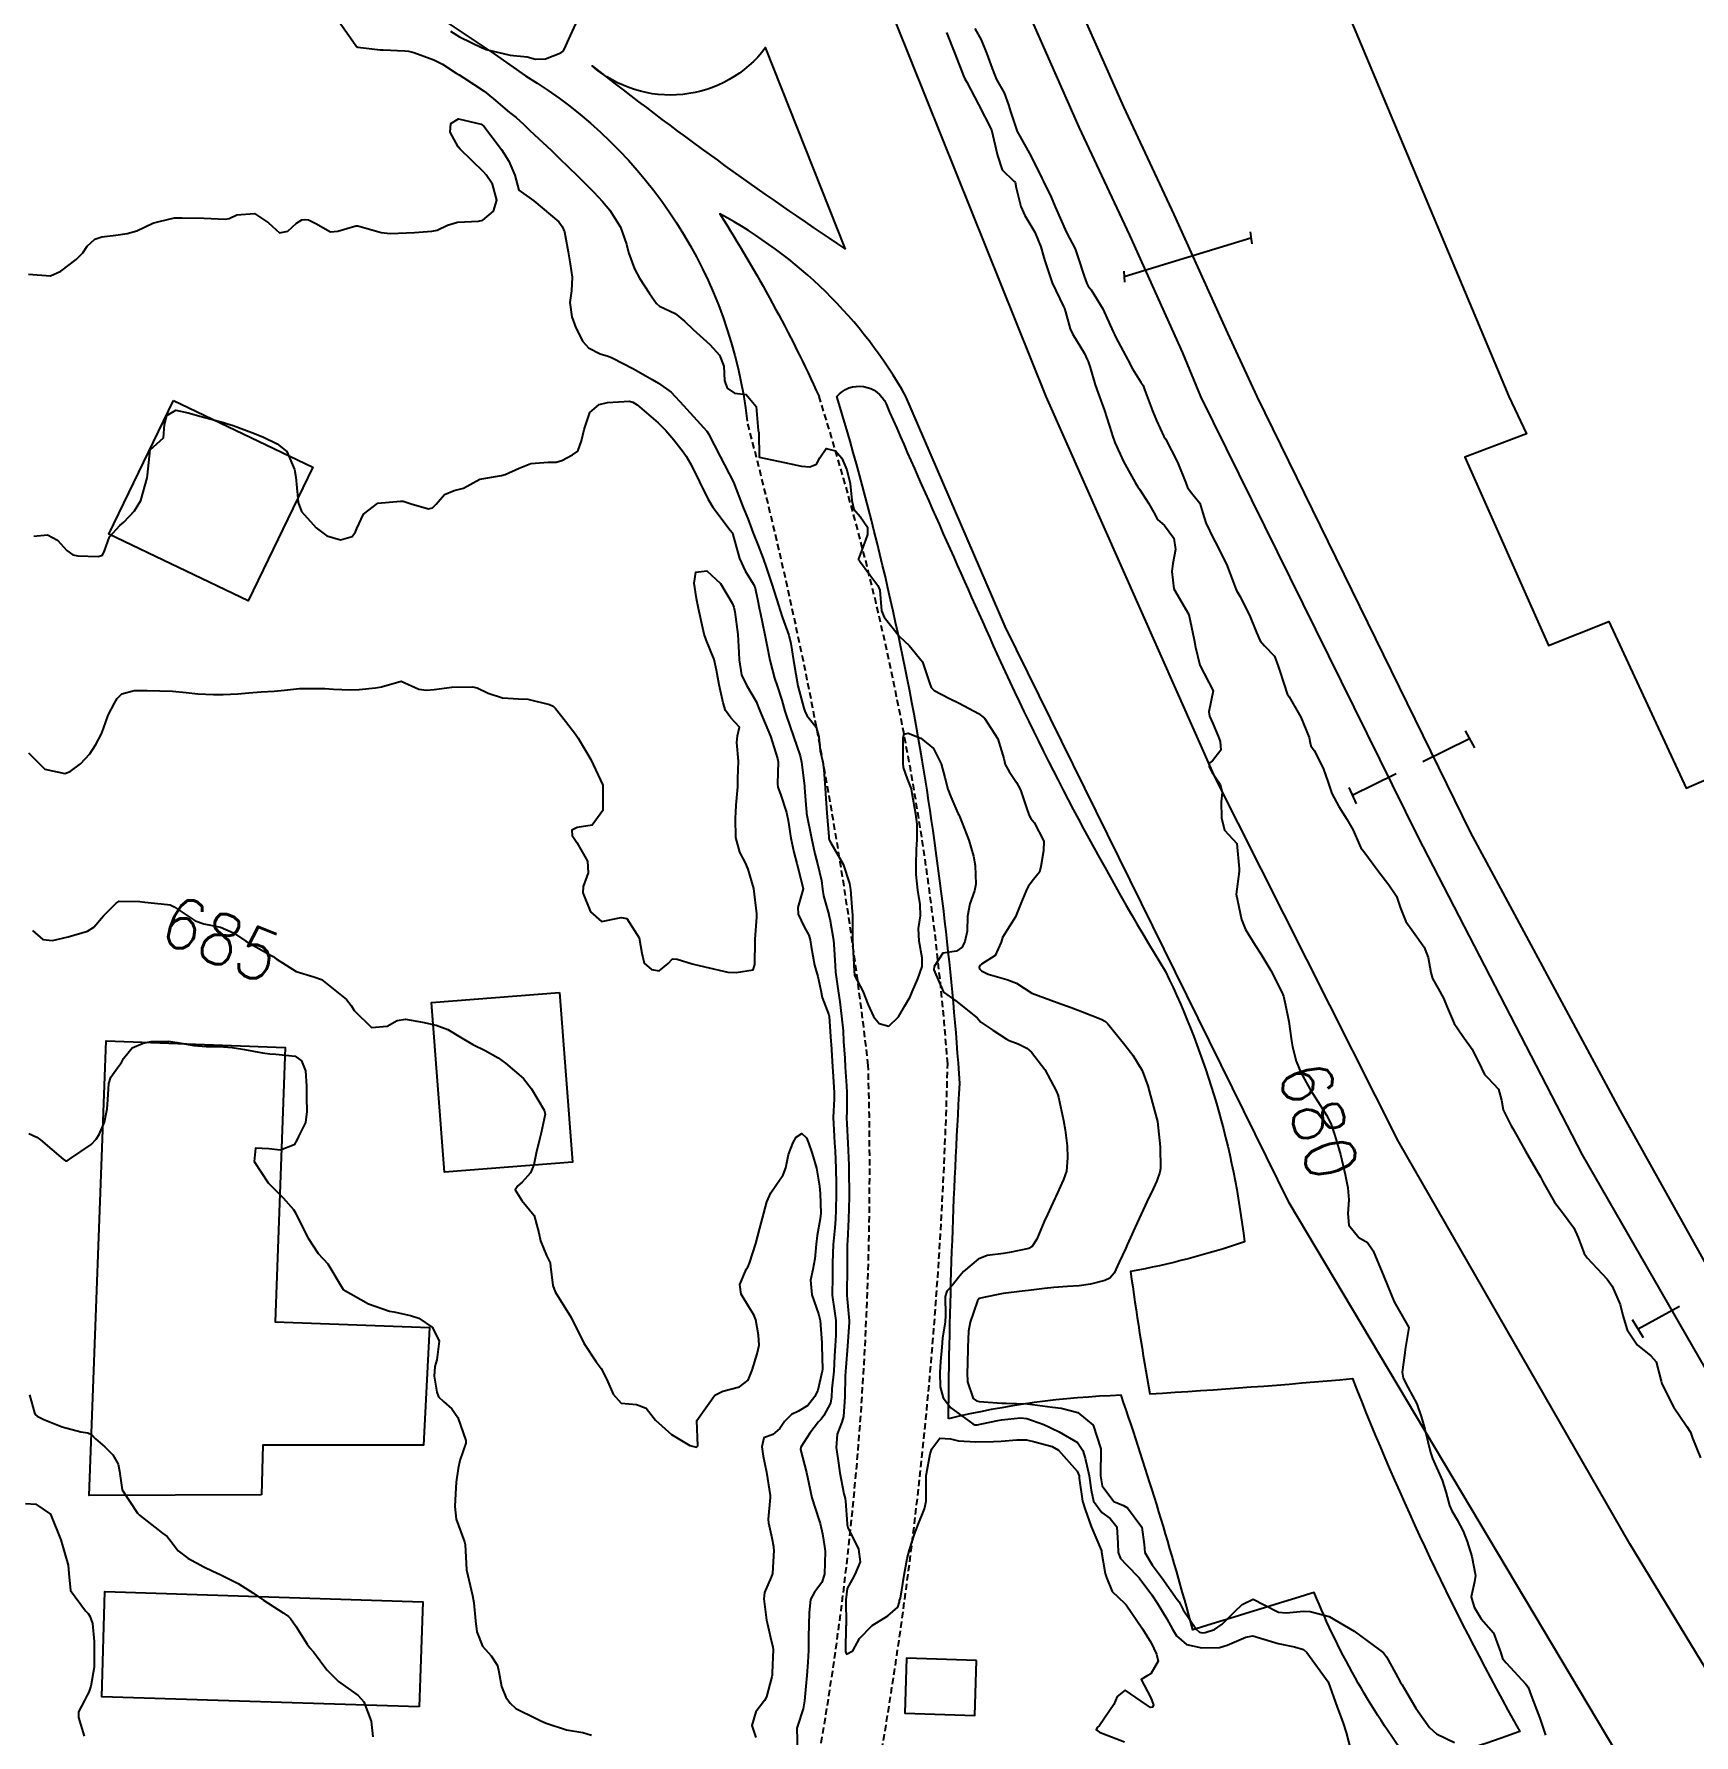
# Model space of a CAD drawing. Header units: metres. Extents: x 292545 to 299085, y 7450245 to 7463078.
# Drawn here: x 296312 to 296442.8, y 7454644.4 to 7454778.5 of the extents above; entities that cross this region are included whole.
import ezdxf
from ezdxf.enums import TextEntityAlignment as Align

# ---------------------------------------------------------------- set-up
doc = ezdxf.new("R2010")
doc.units = ezdxf.units.M
doc.linetypes.add('DASHED', pattern=[0.75, 0.5, -0.25])
for name, color, linetype in [('Cotas', 45, 'Continuous'), ('Curvas de Nivel 1m', 11, 'Continuous'), ('Curvas de Nivel 5m', 15, 'Continuous'), ('Edificações', 30, 'Continuous'), ('Linha Férrea', 20, 'Continuous'), ('Pórtico', 62, 'Continuous'), ('Vias Primárias', 230, 'Continuous'), ('Vias Secundárias', 230, 'DASHED')]:
    doc.layers.add(name, color=color, linetype=linetype)
doc.styles.add('Style-STANDARD', font='STANDARD.shx')

msp = doc.modelspace()

# ---------------------------------------------------------------- linework, layer by layer
at = {"layer": 'Curvas de Nivel 1m', "flags": 128}
for points, elevation in [([(296335.99, 7454779.56), (296337.14, 7454777.94), (296337.43, 7454777.54), (296337.53, 7454777.47), (296339.28, 7454777.26), (296339.53, 7454777.26), (296341.23, 7454777.2), (296341.53, 7454777.17), (296341.95, 7454777.07), (296343.52, 7454776.47), (296344.2, 7454776.14), (296345.28, 7454775.44), (296345.51, 7454775.29), (296345.89, 7454775.06), (296347.49, 7454774), (296348.23, 7454773.41), (296349.47, 7454772.34), (296350.01, 7454771.93), (296350.61, 7454771.38), (296351.03, 7454770.95), (296351.45, 7454770.57), (296352.75, 7454769.36), (296353.43, 7454768.69), (296354.83, 7454767.34), (296355.41, 7454766.76), (296356.12, 7454766.04), (296356.81, 7454765.31), (296357.38, 7454764.62), (296358.22, 7454763.29), (296358.69, 7454761.95), (296358.85, 7454761.28), (296359.33, 7454760), (296359.73, 7454759.28), (296360.52, 7454758.05), (296361.05, 7454757.26), (296361.29, 7454757.05), (296362.53, 7454756.48), (296363.28, 7454755.88), (296363.95, 7454755.22), (296365.26, 7454754.05), (296366.03, 7454753.2), (296366.36, 7454752.32), (296366.41, 7454751.19), (296366.62, 7454750.59), (296367.21, 7454750.21), (296368.13, 7454750.1), (296368.91, 7454749.16), (296369.07, 7454747.27), (296369.11, 7454747.16), (296369.12, 7454747.1), (296369.15, 7454745.16), (296371.15, 7454744.74), (296372.48, 7454744.45), (296373.15, 7454744.39), (296373.66, 7454744.6), (296373.93, 7454745.1), (296374.43, 7454745.83), (296375.16, 7454745.65), (296375.67, 7454745.08), (296376.07, 7454744.15), (296376.31, 7454743.08), (296376.45, 7454741.74), (296376.62, 7454741.07), (296377.1, 7454740.49), (296377.68, 7454739.65), (296377.68, 7454739.06), (296377.54, 7454738.6), (296377.06, 7454737.35), (296376.98, 7454737.15), (296376.99, 7454737.07), (296377.05, 7454736.98), (296377.87, 7454735.88), (296378.51, 7454735.05), (296378.65, 7454734.66), (296378.79, 7454733.04), (296379.01, 7454732.53), (296380.21, 7454731.03), (296380.98, 7454730.31), (296382.02, 7454729.01), (296382.58, 7454727.36), (296382.71, 7454727), (296382.93, 7454726.75), (296384.11, 7454726.17), (296384.92, 7454725.76), (296386.44, 7454724.95), (296386.91, 7454724.58), (296387.95, 7454722.94), (296388.42, 7454721.39), (296388.55, 7454720.93), (296388.86, 7454720.38), (296389.44, 7454719.51), (296389.75, 7454718.92), (296390.22, 7454717.51), (296390.42, 7454716.91), (296390.57, 7454716.66), (296390.81, 7454716.35), (296391.58, 7454714.89), (296391.56, 7454714.11), (296391.36, 7454712.89), (296391.24, 7454712.43), (296390.76, 7454711.85), (296390.35, 7454711.3), (296390.16, 7454710.91), (296389.78, 7454709.96), (296389.34, 7454708.92), (296388.71, 7454707.91), (296388.34, 7454707.3), (296388.22, 7454706.93), (296387.76, 7454705.87), (296386.68, 7454705.2), (296386.55, 7454705.07), (296386.5, 7454704.95), (296386.52, 7454704.81), (296386.67, 7454704.67), (296387.21, 7454704.41), (296388.66, 7454703.97), (296389.44, 7454703.7), (296390.65, 7454702.9), (296392.64, 7454702.17), (296393.74, 7454701.76), (296394.63, 7454701.43), (296396.11, 7454700.84), (296396.44, 7454700.66), (296396.62, 7454700.49), (296397.98, 7454698.82), (296398.59, 7454698.01), (296399.33, 7454696.8), (296399.77, 7454695.59), (296399.98, 7454694.8), (296400.53, 7454692.79), (296400.76, 7454690.79), (296400.79, 7454689.09), (296400.73, 7454688.79), (296400.48, 7454688.12), (296400.06, 7454687.2), (296399.87, 7454686.8), (296399.42, 7454685.83), (296398.95, 7454684.8), (296398.79, 7454684.45), (296398.42, 7454683.64), (296398.16, 7454683.07), (296398.04, 7454682.81), (296397.53, 7454681.69), (296397.13, 7454680.82), (296396.79, 7454680.43), (296396.38, 7454680.25), (296395.27, 7454679.96), (296394.38, 7454679.84), (296393.46, 7454679.78), (296392.38, 7454679.69), (296391.65, 7454679.62), (296390.37, 7454679.47), (296389.87, 7454679.41), (296388.37, 7454679.22), (296388.12, 7454679.18), (296386.97, 7454678.94), (296386.49, 7454678.82), (296386.36, 7454678.64), (296385.77, 7454676.96), (296385.64, 7454676.26), (296385.6, 7454674.96), (296385.58, 7454673.68), (296385.55, 7454672.96), (296385.58, 7454672.26), (296386.02, 7454670.95), (296386.27, 7454670.77), (296386.5, 7454670.72), (296388.27, 7454670.58), (296388.62, 7454670.57), (296390.27, 7454670.52), (296390.69, 7454670.48), (296392.26, 7454670.26), (296392.96, 7454670.18), (296394.26, 7454669.85), (296395.48, 7454668.85), (296396.07, 7454666.99), (296396.08, 7454666.84), (296396.05, 7454664.99), (296396.06, 7454664.84), (296396.19, 7454664.05), (296397.11, 7454662.83), (296397.87, 7454662.51), (296398.17, 7454662.33), (296399.31, 7454660.8), (296399.49, 7454659.44), (296399.54, 7454658.8), (296400.11, 7454657.84), (296400.91, 7454656.78), (296402.09, 7454655.1), (296402.24, 7454654.92), (296402.32, 7454654.77), (296402.56, 7454654.28), (296403.62, 7454652.75), (296403.84, 7454652.53), (296404.05, 7454652.48), (296404.29, 7454652.5), (296405.03, 7454652.73), (296405.63, 7454653.15), (296406.07, 7454653.57), (296406.63, 7454654.15), (296407.21, 7454654.7), (296408.09, 7454655.14), (296408.94, 7454654.68), (296410.07, 7454654.11), (296410.69, 7454654.05), (296412.08, 7454654.18), (296412.57, 7454654.15), (296414.07, 7454653.75), (296416.05, 7454652.6), (296418.04, 7454651.14), (296418.35, 7454650.89), (296418.59, 7454650.57), (296419.29, 7454649.29), (296419.7, 7454648.55), (296419.81, 7454648.37), (296420, 7454648.05), (296420.9, 7454646.54), (296421.97, 7454645.01), (296422.54, 7454644.52), (296423.95, 7454643.83)], 681), ([(296386.14, 7454778.96), (296386.64, 7454778.05), (296387.1, 7454776.95), (296387.52, 7454775.8), (296387.75, 7454775.18), (296387.86, 7454774.94), (296388.45, 7454773.89), (296388.81, 7454772.93), (296388.96, 7454772.41), (296389.45, 7454770.92), (296389.46, 7454770.89), (296390.56, 7454768.91), (296391.42, 7454767.15), (296391.5, 7454766.99), (296391.55, 7454766.9), (296392.16, 7454765.64), (296392.48, 7454764.88), (296393.36, 7454762.88), (296394.05, 7454761.57), (296394.3, 7454760.87), (296394.76, 7454759.42), (296394.96, 7454758.86), (296395.09, 7454758.63), (296395.31, 7454758.34), (296396.24, 7454756.84), (296397.06, 7454755.04), (296397.15, 7454754.83), (296397.27, 7454754.58), (296398.2, 7454752.82), (296398.56, 7454752.13), (296399.23, 7454751.08), (296399.4, 7454750.8), (296399.53, 7454750.48), (296400.15, 7454748.8), (296400.45, 7454748.05), (296401.05, 7454746.78), (296401.1, 7454746.7), (296401.17, 7454746.59), (296402.12, 7454744.77), (296402.77, 7454743.12), (296402.91, 7454742.76), (296403.12, 7454742.47), (296403.88, 7454741.52), (296404.12, 7454740.74), (296404.34, 7454739.99), (296404.95, 7454738.73), (296405.08, 7454738.49), (296405.99, 7454736.72), (296406.28, 7454735.95), (296406.75, 7454734.71), (296407.03, 7454734.19), (296407.8, 7454732.7), (296408.35, 7454731.33), (296408.63, 7454730.69), (296408.98, 7454730.28), (296409.75, 7454729.46), (296410.05, 7454728.67), (296410.6, 7454727), (296410.7, 7454726.66), (296410.77, 7454726.5), (296410.93, 7454726.27), (296411.83, 7454724.65), (296412.49, 7454723.05), (296412.57, 7454722.64), (296412.63, 7454722.4), (296412.88, 7454722.03), (296413.6, 7454720.63), (296413.98, 7454719.5), (296414.29, 7454718.63), (296414.83, 7454717.63), (296415.46, 7454716.61), (296415.95, 7454715.75), (296416.46, 7454714.59), (296416.57, 7454714.37), (296416.79, 7454714.08), (296417.91, 7454712.58), (296418.76, 7454711.45), (296419.37, 7454710.56), (296419.7, 7454709.59), (296420.12, 7454708.56), (296420.71, 7454707.72), (296421.55, 7454706.54), (296421.86, 7454705.71), (296422.08, 7454704.53), (296422.2, 7454704.06), (296422.66, 7454703.27), (296423.09, 7454702.52), (296423.36, 7454701.8), (296423.92, 7454700.51), (296424.61, 7454699.5), (296425.33, 7454698.49), (296426.08, 7454696.98), (296426.32, 7454696.48), (296426.57, 7454696.22), (296427.42, 7454695.33), (296427.64, 7454694.46), (296427.79, 7454693.7), (296428.4, 7454692.45), (296428.53, 7454692.23), (296429.55, 7454690.44), (296430.49, 7454688.82), (296430.71, 7454688.43), (296430.96, 7454687.95), (296431.83, 7454686.42), (296432.45, 7454685.61), (296433.35, 7454684.4), (296433.68, 7454683.65), (296434.16, 7454682.38), (296434.41, 7454682.03), (296435.98, 7454680.36), (296436.38, 7454679.8), (296436.99, 7454678.35), (296437.2, 7454677.5), (296437.56, 7454676.35), (296438.33, 7454675.19), (296439.43, 7454674.32), (296439.84, 7454673.85), (296440.23, 7454672.31), (296440.29, 7454672.1), (296441.2, 7454670.3), (296442.25, 7454668.75), (296442.55, 7454668.29), (296442.71, 7454667.81), (296443.33, 7454666.28)], 679), ([(296311.58, 7454759.59), (296313.32, 7454759.46), (296314.13, 7454759.82), (296315.33, 7454760.75), (296315.86, 7454761.27), (296316.2, 7454761.79), (296316.79, 7454762.35), (296317.35, 7454762.53), (296318.46, 7454762.66), (296319.36, 7454762.78), (296320.1, 7454763), (296321.37, 7454763.6), (296321.46, 7454763.64), (296321.86, 7454763.73), (296323.07, 7454764.02), (296323.38, 7454764.03), (296323.69, 7454764.02), (296325.38, 7454764), (296327.11, 7454763.93), (296327.38, 7454763.98), (296327.99, 7454764.26), (296329.38, 7454764.37), (296330.48, 7454763.62), (296331.36, 7454762.85), (296332, 7454762.97), (296332.68, 7454763.6), (296333.11, 7454763.86), (296333.38, 7454763.9), (296333.65, 7454763.86), (296334.21, 7454763.58), (296335.36, 7454762.93), (296335.95, 7454762.96), (296337.37, 7454763.39), (296337.53, 7454763.38), (296339.36, 7454762.88), (296340.07, 7454762.8), (296341.36, 7454762.83), (296341.98, 7454762.87), (296343.37, 7454762.96), (296343.79, 7454763.04), (296344.6, 7454763.45), (296345.38, 7454763.68), (296347.03, 7454763.77), (296347.37, 7454763.84), (296348.23, 7454764.56), (296348.49, 7454765.41), (296348.14, 7454766.68), (296347.64, 7454767.42), (296347.42, 7454767.64), (296345.6, 7454769.44), (296345.44, 7454769.62), (296344.79, 7454770.79), (296344.86, 7454771.45), (296345.47, 7454771.84), (296347.25, 7454771.42), (296347.46, 7454771.24), (296348.84, 7454769.41), (296349.43, 7454768.5), (296349.89, 7454767.39), (296350.21, 7454766.2), (296351.39, 7454765.37), (296353.37, 7454763.71), (296353.63, 7454763.35), (296353.8, 7454762.91), (296354.11, 7454761.34), (296354.26, 7454760.41), (296354.42, 7454759.34), (296354.37, 7454758.27), (296354.24, 7454757.34), (296354.39, 7454756.23), (296354.7, 7454755.34), (296355.26, 7454754.27), (296355.7, 7454753.77), (296356.63, 7454753.31), (296357.25, 7454753.11), (296357.56, 7454752.98), (296359.24, 7454752.11), (296360.71, 7454751.27), (296361.22, 7454750.98), (296362.23, 7454750.27), (296363.2, 7454749.23), (296365.02, 7454747.21), (296365.17, 7454746.99), (296366.09, 7454745.2), (296367.13, 7454743.19), (296367.9, 7454741.18), (296368.25, 7454740.33), (296368.68, 7454739.17), (296369.07, 7454738.18), (296369.48, 7454737.16), (296369.7, 7454736.49), (296370.15, 7454735.15), (296370.68, 7454733.48), (296370.78, 7454733.14), (296371, 7454732.49), (296371.48, 7454731.13), (296371.64, 7454730.47), (296371.87, 7454729.13), (296372.04, 7454728.04), (296372.21, 7454727.13), (296372.66, 7454725.38), (296372.74, 7454725.12), (296372.91, 7454724.79), (296373.65, 7454723.86), (296373.85, 7454723.11), (296373.97, 7454722.01), (296374.16, 7454721.1), (296374.26, 7454720.5), (296374.36, 7454719.1), (296374.39, 7454718.65), (296374.49, 7454717.1), (296374.63, 7454715.26), (296374.65, 7454715.09), (296374.68, 7454714.98), (296374.79, 7454714.74), (296375.78, 7454713.08), (296376.28, 7454711.54), (296376.35, 7454711.07), (296376.49, 7454709.31), (296376.5, 7454709.07), (296376.5, 7454707.27), (296376.51, 7454707.07), (296376.6, 7454705.15), (296376.6, 7454705.07), (296376.67, 7454704.29), (296377.32, 7454703.06), (296377.73, 7454701.97), (296378.17, 7454701.05), (296378.62, 7454700.52), (296379.37, 7454700.29), (296380.13, 7454701.03), (296380.64, 7454701.9), (296381.04, 7454702.62), (296381.21, 7454703.01), (296381.66, 7454704.02), (296382.01, 7454705.01), (296382, 7454705.69), (296381.76, 7454707.01), (296381.71, 7454708.01), (296381.86, 7454709.01), (296381.85, 7454709.89), (296381.66, 7454711.01), (296381.52, 7454712.25), (296381.52, 7454713.01), (296381.56, 7454714.23), (296381.61, 7454715.01), (296381.6, 7454716.22), (296381.5, 7454717.01), (296381.22, 7454718.64), (296381.15, 7454719.02), (296380.85, 7454719.8), (296380.52, 7454720.69), (296380.5, 7454721.03), (296380.51, 7454721.38), (296380.49, 7454723.02), (296380.59, 7454723.33), (296380.9, 7454723.39), (296381.9, 7454723.01), (296382.88, 7454722.18), (296383.5, 7454720.99), (296383.78, 7454719.91), (296384.01, 7454718.98), (296384.25, 7454718.39), (296384.82, 7454717.09), (296384.88, 7454716.97), (296384.93, 7454716.86), (296385.68, 7454714.96), (296386.05, 7454713.69), (296386.17, 7454712.96), (296386.22, 7454711.49), (296386.12, 7454710.96), (296385.76, 7454709.94), (296385.58, 7454708.96), (296385.54, 7454707.8), (296385.37, 7454706.97), (296385.14, 7454706.53), (296384.69, 7454706.22), (296383.63, 7454706.05), (296382.93, 7454705), (296382.92, 7454704.74), (296383.68, 7454702.99), (296384.64, 7454702.29), (296386.34, 7454700.95), (296386.47, 7454700.8), (296386.62, 7454700.61), (296387.57, 7454699.98), (296388.61, 7454699.31), (296388.86, 7454699.18), (296389.56, 7454698.92), (296390.25, 7454698.56), (296390.6, 7454698.26), (296391.66, 7454696.89), (296392.56, 7454695.21), (296392.69, 7454694.88), (296392.74, 7454694.69), (296393.13, 7454692.87), (296393.26, 7454692.14), (296393.42, 7454690.87), (296393.46, 7454689.91), (296393.36, 7454688.87), (296393.14, 7454688.21), (296392.54, 7454686.88), (296392.51, 7454686.83), (296392.46, 7454686.72), (296391.88, 7454685.45), (296391.62, 7454684.89), (296391.03, 7454683.51), (296390.65, 7454682.91), (296390.41, 7454682.78), (296388.88, 7454682.46), (296388.41, 7454682.39), (296387.13, 7454682.22), (296386.4, 7454681.93), (296385.26, 7454680.97), (296384.87, 7454680.49), (296384.38, 7454679.89), (296383.93, 7454679.42), (296383.82, 7454678.99), (296383.84, 7454677.49), (296383.81, 7454676.99), (296383.61, 7454675.71), (296383.54, 7454674.99), (296383.44, 7454673.86), (296383.39, 7454672.99), (296383.41, 7454671.86), (296383.64, 7454670.99), (296384.26, 7454670.21), (296385.99, 7454668.95), (296386.16, 7454668.87), (296386.24, 7454668.86), (296386.33, 7454668.86), (296386.7, 7454668.95), (296387.96, 7454669.22), (296388.25, 7454669.26), (296389.74, 7454669.43), (296390.25, 7454669.38), (296391.58, 7454668.89), (296392.04, 7454668.68), (296392.24, 7454668.58), (296392.79, 7454668.32), (296394.23, 7454667.49), (296394.65, 7454666.86), (296394.83, 7454666.24), (296395.15, 7454664.85), (296395.31, 7454663.73), (296395.51, 7454662.85), (296396.16, 7454661.95), (296396.81, 7454661.48), (296397.35, 7454660.82), (296397.42, 7454659.54), (296397.45, 7454658.82), (296397.63, 7454658.33), (296398.11, 7454657.84), (296399.11, 7454656.8), (296400.09, 7454655.48), (296400.55, 7454654.79), (296401.27, 7454653.57), (296401.72, 7454652.77), (296402.05, 7454652.23), (296402.83, 7454651.55), (296404.04, 7454651.29), (296405.43, 7454651.33), (296406.04, 7454651.49), (296407.49, 7454652.14), (296408.05, 7454652.25), (296408.67, 7454652.06), (296410.04, 7454651.64), (296411.33, 7454651.37), (296412.04, 7454651.17), (296412.32, 7454650.93), (296412.53, 7454650.64), (296414, 7454648.62), (296414.71, 7454646.61), (296415.15, 7454645.43), (296415.4, 7454644.61), (296415.93, 7454642.6)], 682), ([(296312, 7454738.92), (296313.07, 7454739.03), (296313.85, 7454738.6), (296314.6, 7454737.81), (296315.06, 7454737.46), (296315.47, 7454737.38), (296317.06, 7454737.33), (296317.4, 7454737.43), (296317.56, 7454737.78), (296317.97, 7454738.87), (296318.76, 7454739.76), (296318.94, 7454739.9), (296319.09, 7454740.03), (296319.92, 7454740.93), (296320.43, 7454741.74), (296320.92, 7454743.53), (296320.95, 7454743.73), (296321.15, 7454745.73), (296322.21, 7454746.68), (296322.3, 7454747.72), (296322.47, 7454748.44), (296323.19, 7454748.86), (296324.16, 7454748.66), (296325.19, 7454748.36), (296326.95, 7454747.89), (296327.18, 7454747.82), (296327.7, 7454747.65), (296329.17, 7454747.11), (296330.05, 7454746.75), (296331.16, 7454746.2), (296331.92, 7454745.6), (296332.54, 7454744.19), (296332.65, 7454743.59), (296332.8, 7454741.9), (296332.82, 7454741.59), (296333.1, 7454740.86), (296334.24, 7454739.58), (296335.08, 7454738.95), (296336.16, 7454738.64), (296337.08, 7454738.89), (296337.35, 7454739.26), (296337.44, 7454739.54), (296337.96, 7454740.66), (296339.1, 7454741.52), (296340.9, 7454741.7), (296341.11, 7454741.69), (296341.74, 7454741.48), (296343.1, 7454741.09), (296343.4, 7454741.17), (296343.69, 7454741.46), (296344.36, 7454742.21), (296345.12, 7454742.53), (296345.85, 7454742.71), (296347.13, 7454743.42), (296348.84, 7454743.7), (296349.14, 7454743.78), (296350.23, 7454744.3), (296351.15, 7454744.66), (296352.53, 7454744.75), (296353.15, 7454744.75), (296353.6, 7454744.9), (296354.45, 7454745.34), (296354.85, 7454745.64), (296355.16, 7454746.44), (296355.35, 7454747.33), (296355.82, 7454748.69), (296356.54, 7454749.31), (296357.2, 7454749.47), (296358.93, 7454749.56), (296359.2, 7454749.48), (296359.53, 7454749.28), (296361.18, 7454747.85), (296361.79, 7454747.25), (296362.43, 7454746.51), (296363.16, 7454745.57), (296363.39, 7454745.23), (296363.76, 7454744.61), (296364.45, 7454743.22), (296365.11, 7454741.87), (296365.51, 7454741.21), (296366.87, 7454739.41), (296367.04, 7454739.19), (296367.08, 7454739.07), (296367.61, 7454737.18), (296368.05, 7454736.19), (296368.69, 7454735.17), (296368.8, 7454734.93), (296369.02, 7454733.97), (296369.19, 7454733.16), (296369.24, 7454732.93), (296369.6, 7454731.15), (296369.76, 7454730.36), (296370, 7454729.15), (296370.37, 7454727.73), (296370.56, 7454727.14), (296370.93, 7454725.99), (296371.17, 7454725.14), (296371.3, 7454724.75), (296371.86, 7454723.13), (296372.38, 7454721.62), (296372.5, 7454721.12), (296372.72, 7454719.25), (296372.73, 7454719.12), (296372.83, 7454717.76), (296372.87, 7454717.17), (296372.87, 7454717.12), (296372.88, 7454717.06), (296373.27, 7454715.11), (296373.55, 7454713.88), (296373.75, 7454713.11), (296374.06, 7454711.79), (296374.15, 7454711.1), (296374.21, 7454710.57), (296374.63, 7454709.09), (296374.65, 7454709.02), (296374.72, 7454708.75), (296375, 7454707.09), (296375.04, 7454706.75), (296375.13, 7454705.09), (296375.18, 7454704.57), (296375.39, 7454703.08), (296375.51, 7454702.22), (296375.65, 7454701.08), (296375.76, 7454699.94), (296375.81, 7454699.08), (296375.9, 7454697.77), (296375.94, 7454697.08), (296376.03, 7454695.6), (296376.06, 7454695.07), (296376.05, 7454693.56), (296376.04, 7454693.07), (296376.06, 7454692.61), (296376.13, 7454691.08), (296376.21, 7454689.35), (296376.23, 7454689.07), (296376.23, 7454688.83), (296376.24, 7454687.07), (296376.24, 7454686.85), (296376.18, 7454685.07), (296376.11, 7454683.39), (296376.09, 7454683.07), (296376.08, 7454682.74), (296376.09, 7454681.07), (296376.05, 7454679.39), (296376.06, 7454679.07), (296376.08, 7454678.8), (296376.24, 7454677.07), (296376.24, 7454676.97), (296376.11, 7454675.07), (296375.98, 7454673.39), (296375.96, 7454673.08), (296375.94, 7454672.72), (296375.9, 7454671.08), (296375.79, 7454669.54), (296375.66, 7454669.08), (296375.29, 7454668.14), (296375.23, 7454667.08), (296375.35, 7454666.21), (296375.5, 7454665.08), (296375.83, 7454663.42), (296375.92, 7454663.07), (296375.96, 7454662.86), (296376.08, 7454661.07), (296376.08, 7454661), (296376.15, 7454660.77), (296376.97, 7454659.06), (296377.1, 7454658.08), (296376.7, 7454657.06), (296376.47, 7454656.69), (296376.09, 7454655.97), (296375.98, 7454655.07), (296376, 7454653.12), (296376, 7454653.07), (296375.99, 7454653.01), (296375.95, 7454651.07), (296375.95, 7454650.99), (296376.03, 7454650.8), (296376.54, 7454651.06), (296377.07, 7454652.03), (296378.05, 7454653.05), (296379.29, 7454653.81), (296380.07, 7454654.49), (296380.2, 7454654.91), (296380.22, 7454655.03), (296380.28, 7454655.22), (296380.58, 7454657.02), (296380.81, 7454658.33), (296380.99, 7454659.02), (296381.4, 7454660.26), (296381.67, 7454661.01), (296382.17, 7454662.24), (296382.31, 7454662.86), (296382.32, 7454663), (296382.32, 7454664.88), (296382.33, 7454665), (296382.63, 7454666.58), (296382.75, 7454666.99), (296383.39, 7454667.83), (296384.23, 7454667.77), (296384.87, 7454667.62), (296386.23, 7454667.54), (296387.61, 7454667.56), (296388.23, 7454667.59), (296389.45, 7454667.7), (296390.23, 7454667.69), (296390.87, 7454667.54), (296392.23, 7454667.16), (296392.75, 7454666.87), (296394.21, 7454665.22), (296394.36, 7454664.86), (296394.38, 7454664.68), (296394.64, 7454662.86), (296394.83, 7454662.19), (296395.31, 7454660.85), (296396.12, 7454658.94), (296396.14, 7454658.84), (296396.43, 7454657.16), (296396.52, 7454656.83), (296396.98, 7454655.72), (296397.93, 7454654.81), (296398.08, 7454654.67), (296399.37, 7454652.8), (296400.04, 7454651.68), (296400.47, 7454650.79), (296400.59, 7454650.23), (296400.02, 7454649.25), (296399.72, 7454649.08), (296399.25, 7454648.8), (296399.99, 7454647.41), (296400.22, 7454646.79), (296400.15, 7454646.62), (296399.98, 7454646.6), (296399.68, 7454646.79), (296398, 7454647.95), (296397.36, 7454647.45), (296397.09, 7454646.82), (296395.97, 7454645.16), (296395.8, 7454645.01), (296395.72, 7454644.84), (296395.96, 7454644.64), (296396.24, 7454644.55), (296397.95, 7454643.88)], 683), ([(296311.57, 7454721.84), (296312.85, 7454720.55), (296314.43, 7454720.23), (296314.85, 7454720.37), (296315.67, 7454720.98), (296316.41, 7454721.78), (296316.6, 7454722.05), (296316.88, 7454722.51), (296317.32, 7454723.34), (296317.48, 7454723.77), (296317.85, 7454724.82), (296318.34, 7454725.77), (296318.56, 7454726.13), (296318.92, 7454726.49), (296319.91, 7454726.77), (296320.93, 7454726.76), (296321.92, 7454726.73), (296322.93, 7454726.72), (296324.01, 7454726.61), (296324.93, 7454726.51), (296326.15, 7454726.45), (296326.92, 7454726.44), (296328.07, 7454726.51), (296328.93, 7454726.58), (296329.91, 7454726.65), (296330.93, 7454726.71), (296331.74, 7454726.79), (296332.93, 7454726.91), (296333.6, 7454726.92), (296334.93, 7454726.92), (296335.61, 7454726.88), (296336.93, 7454726.82), (296337.63, 7454726.84), (296338.93, 7454726.96), (296339.39, 7454727.06), (296340.94, 7454727.5), (296342.34, 7454726.88), (296342.93, 7454726.79), (296343.55, 7454726.84), (296344.94, 7454727.03), (296346.57, 7454727.06), (296346.94, 7454726.97), (296347.79, 7454726.56), (296348.92, 7454726.18), (296350.2, 7454726.11), (296350.92, 7454726.07), (296352.62, 7454725.65), (296352.92, 7454725.52), (296353.1, 7454725.35), (296353.9, 7454724.34), (296354.67, 7454723.33), (296354.89, 7454723.01), (296355.88, 7454721.32), (296356.84, 7454719.31), (296356.82, 7454717.31), (296355.99, 7454716.14), (296354.8, 7454715.96), (296354.38, 7454715.75), (296354.42, 7454715.33), (296354.79, 7454714.77), (296355.63, 7454713.32), (296355.68, 7454712.4), (296355.29, 7454711.32), (296355.26, 7454710.81), (296355.85, 7454709.32), (296356.72, 7454708.56), (296358.29, 7454708.86), (296358.72, 7454708.79), (296359.7, 7454707.27), (296359.9, 7454706.05), (296360.1, 7454705.27), (296360.67, 7454704.77), (296361.26, 7454704.67), (296361.99, 7454705.25), (296362.31, 7454705.61), (296362.68, 7454705.57), (296363.87, 7454705.22), (296364.52, 7454705.06), (296364.67, 7454705.04), (296364.88, 7454704.99), (296366.67, 7454704.57), (296367.33, 7454704.52), (296368.67, 7454704.75), (296368.82, 7454705.17), (296368.83, 7454707.03), (296368.83, 7454707.16), (296368.98, 7454708.9), (296368.98, 7454709.16), (296368.74, 7454711.16), (296368.28, 7454712.68), (296368.07, 7454713.17), (296367.62, 7454714.01), (296367.32, 7454715.18), (296367.3, 7454716.7), (296367.31, 7454717.18), (296367.35, 7454717.71), (296367.46, 7454719.18), (296367.48, 7454719.82), (296367.52, 7454721.18), (296367.4, 7454722.67), (296367.45, 7454723.18), (296367.59, 7454723.87), (296366.91, 7454724.6), (296366.49, 7454725.19), (296366.32, 7454725.8), (296366.01, 7454727.2), (296365.79, 7454728.37), (296365.6, 7454729.2), (296364.98, 7454730.76), (296364.82, 7454731.21), (296364.77, 7454731.43), (296364.38, 7454733.22), (296364.21, 7454734.02), (296364.02, 7454735.22), (296364.16, 7454736.1), (296365.04, 7454736.2), (296366.1, 7454735.2), (296367.02, 7454733.64), (296367.15, 7454733.33), (296367.19, 7454733.19), (296367.23, 7454732.96), (296367.46, 7454731.18), (296367.55, 7454729.77), (296367.57, 7454729.18), (296367.76, 7454727.99), (296368.16, 7454727.17), (296368.92, 7454725.89), (296369.21, 7454725.16), (296369.41, 7454724.65), (296370.05, 7454723.15), (296370.6, 7454721.41), (296370.64, 7454721.14), (296370.59, 7454719.4), (296370.63, 7454719.14), (296370.84, 7454718.6), (296371.3, 7454717.14), (296371.43, 7454716.52), (296371.66, 7454715.13), (296371.89, 7454714.02), (296372.11, 7454713.13), (296372.6, 7454711.27), (296372.61, 7454711.12), (296372.2, 7454709.66), (296372.23, 7454709.12), (296372.71, 7454708.14), (296373.06, 7454707.47), (296373.17, 7454707.11), (296373.24, 7454706.57), (296373.51, 7454705.11), (296373.77, 7454704.21), (296374.02, 7454703.1), (296374.12, 7454702.57), (296374.63, 7454701.2), (296374.66, 7454701.09), (296374.67, 7454701.06), (296374.81, 7454699.09), (296374.82, 7454698.87), (296374.92, 7454697.09), (296374.95, 7454696.72), (296375.06, 7454695.08), (296375.06, 7454694.58), (296374.98, 7454693.09), (296375.05, 7454691.63), (296375.09, 7454691.09), (296375.13, 7454690.47), (296375.2, 7454689.09), (296375.23, 7454687.85), (296375.22, 7454687.09), (296375.19, 7454685.83), (296375.17, 7454685.09), (296375.12, 7454684.4), (296374.99, 7454683.09), (296374.94, 7454681.64), (296374.94, 7454681.09), (296374.92, 7454680.56), (296374.9, 7454679.09), (296375.1, 7454677.84), (296375.19, 7454677.09), (296375.19, 7454675.95), (296375.15, 7454675.09), (296375.1, 7454674.3), (296375.03, 7454673.09), (296374.89, 7454671.7), (296374.85, 7454671.09), (296374.77, 7454670.59), (296374.25, 7454669.6), (296374.03, 7454669.32), (296373.82, 7454669.1), (296373.14, 7454668.21), (296372.43, 7454667.12), (296372.4, 7454666.94), (296372.88, 7454665.11), (296373.06, 7454664.25), (296373.29, 7454663.11), (296373.85, 7454661.41), (296373.96, 7454661.1), (296374.14, 7454660.28), (296374.31, 7454659.28), (296374.33, 7454659.1), (296374.34, 7454658.89), (296374.3, 7454657.1), (296374.1, 7454656.44), (296373.51, 7454655.69), (296373.2, 7454655.11), (296373.09, 7454654.09), (296373.06, 7454653.11), (296373.03, 7454652.12), (296373.04, 7454651.11), (296372.98, 7454650.15), (296372.91, 7454649.11), (296372.84, 7454648.28), (296372.72, 7454647.11), (296372.62, 7454646.47), (296372.17, 7454645.12), (296372.13, 7454644.95), (296372.17, 7454643.12)], 684), ([(296311.59, 7454691.84), (296312.22, 7454691.54), (296312.51, 7454691.35), (296314.3, 7454689.81), (296314.49, 7454689.69), (296314.61, 7454689.69), (296314.81, 7454689.81), (296316.5, 7454690.96), (296316.9, 7454691.39), (296317.15, 7454691.77), (296317.57, 7454692.72), (296317.76, 7454693.77), (296317.83, 7454694.48), (296317.91, 7454695.77), (296318.05, 7454696.28), (296318.58, 7454697.02), (296318.9, 7454697.44), (296319.06, 7454697.76), (296319.74, 7454698.6), (296320.6, 7454698.97), (296321.25, 7454699.08), (296322.6, 7454699.13), (296323.29, 7454699.02), (296324.6, 7454698.77), (296325.57, 7454698.71), (296326.6, 7454698.69), (296327.63, 7454698.61), (296328.59, 7454698.47), (296330.01, 7454698.2), (296330.59, 7454698.11), (296331.06, 7454698.08), (296332.59, 7454697.94), (296333.09, 7454697.58), (296333.39, 7454696.77), (296333.49, 7454695.58), (296333.49, 7454694.64), (296333.52, 7454693.58), (296333.39, 7454692.71), (296332.84, 7454691.59), (296332.74, 7454691.36), (296332.51, 7454690.94), (296331.42, 7454690.53), (296330.5, 7454690.62), (296329.45, 7454690.68), (296329.37, 7454689.63), (296330.47, 7454687.96), (296330.79, 7454687.62), (296331.64, 7454686.78), (296332.45, 7454685.85), (296332.61, 7454685.59), (296332.77, 7454685.25), (296333.6, 7454683.58), (296334.4, 7454682.38), (296335.17, 7454681.56), (296336.37, 7454679.55), (296338.36, 7454678.4), (296340.01, 7454677.84), (296340.35, 7454677.77), (296341.67, 7454677.49), (296342.34, 7454677.27), (296343.41, 7454676.54), (296343.93, 7454675.46), (296343.76, 7454674), (296343.59, 7454673.46), (296343.53, 7454672.7), (296343.74, 7454671.46), (296343.89, 7454671.08), (296344.27, 7454670.7), (296344.94, 7454670.13), (296345.4, 7454669.44), (296346.03, 7454667.63), (296346.03, 7454667.43), (296345.57, 7454666.07), (296345.42, 7454665.44), (296345.28, 7454664.35), (296345.23, 7454663.44), (296345.17, 7454662.44), (296345.27, 7454661.44), (296345.92, 7454659.65), (296345.98, 7454659.43), (296346.1, 7454657.43), (296346.55, 7454655.43), (296346.67, 7454654.83), (296346.79, 7454653.42), (296346.91, 7454652.56), (296347.35, 7454651.42), (296348.03, 7454650.66), (296348.52, 7454649.91), (296348.65, 7454649.4), (296348.85, 7454648.24), (296349.2, 7454647.39), (296349.52, 7454646.93), (296349.97, 7454646.52), (296351.64, 7454645.69), (296351.96, 7454645.54), (296352.36, 7454645.36), (296353.96, 7454644.83), (296355.26, 7454644.62), (296355.95, 7454644.42)], 686), ([(296311.65, 7454671.23), (296312.05, 7454669.83), (296312.11, 7454669.69), (296312.25, 7454669.56), (296312.78, 7454669.3), (296314.24, 7454668.71), (296315.71, 7454668.32), (296316.24, 7454668.24), (296316.55, 7454668.1), (296316.85, 7454667.78), (296317.59, 7454667.15), (296318.21, 7454666.51), (296318.63, 7454665.76), (296318.74, 7454665.21), (296318.96, 7454663.75), (296320.16, 7454661.9), (296320.32, 7454661.74), (296322.14, 7454660.33), (296322.49, 7454660.07), (296322.8, 7454659.71), (296323.36, 7454658.94), (296324.12, 7454658.36), (296325.38, 7454657.68), (296326.11, 7454657.34), (296326.69, 7454657.08), (296328.09, 7454656.36), (296329.24, 7454655.63), (296330.08, 7454655.04), (296331.64, 7454654.04), (296332.06, 7454653.76), (296332.15, 7454653.69), (296332.23, 7454653.6), (296332.64, 7454653), (296333.53, 7454651.58), (296333.75, 7454651.3), (296334.03, 7454650.97), (296335.09, 7454649.56), (296336, 7454648.63), (296337.56, 7454647.53), (296337.99, 7454647.04), (296338.58, 7454645.52), (296338.71, 7454644.28)], 687), ([(296311.34, 7454662.67), (296312.16, 7454662.62), (296313.3, 7454661.82), (296314.13, 7454659.81), (296314.69, 7454657.8), (296314.74, 7454657.16), (296314.89, 7454655.8), (296316.07, 7454654.22), (296316.27, 7454653.99), (296316.4, 7454653.78), (296316.62, 7454653.21), (296316.75, 7454651.78), (296316.75, 7454650.5), (296316.74, 7454649.78), (296316.49, 7454648.28), (296316.32, 7454647.79), (296316.21, 7454647.56), (296315.98, 7454647.15), (296315.52, 7454646.24), (296315.51, 7454645.79), (296315.95, 7454644.34)], 688)]:
    msp.add_lwpolyline(points, dxfattribs=dict(at, elevation=elevation))
at = {"layer": 'Curvas de Nivel 5m', "flags": 128}
for points, elevation in [([(296344.84, 7454778.74), (296345.55, 7454778.3), (296347.32, 7454777.42), (296347.53, 7454777.34), (296347.65, 7454777.3), (296349.53, 7454776.86), (296350.86, 7454776.72), (296351.52, 7454776.53), (296352.31, 7454776.57), (296353.53, 7454777.02), (296353.71, 7454777.17), (296353.8, 7454777.35), (296354.01, 7454777.82), (296354.7, 7454779.33)], 680), ([(296383.91, 7454778.63), (296384.57, 7454776.98), (296385.26, 7454775.23), (296385.37, 7454774.97), (296385.51, 7454774.71), (296386.43, 7454772.96), (296387.46, 7454770.95), (296387.93, 7454768.94), (296388.29, 7454767.81), (296389.23, 7454766.92), (296389.33, 7454766.84), (296389.41, 7454766.4), (296389.77, 7454764.92), (296390.08, 7454764.21), (296390.87, 7454762.9), (296391.35, 7454761.73), (296391.59, 7454760.9), (296391.69, 7454760.55), (296392.23, 7454758.89), (296393.14, 7454757.03), (296393.22, 7454756.88), (296393.29, 7454756.62), (296393.67, 7454755.27), (296393.85, 7454754.87), (296394.79, 7454753.32), (296395.01, 7454752.85), (296395.07, 7454752.69), (296395.24, 7454752.22), (296395.64, 7454750.85), (296395.86, 7454750.2), (296396.36, 7454748.84), (296396.91, 7454747.1), (296396.99, 7454746.83), (296397.17, 7454746.31), (296397.85, 7454744.82), (296398.78, 7454743.16), (296399, 7454742.81), (296399.12, 7454742.63), (296399.84, 7454741.53), (296400.24, 7454740.79), (296400.54, 7454740.24), (296401.09, 7454739.78), (296401.84, 7454738.77), (296401.96, 7454737.88), (296401.76, 7454736.77), (296401.67, 7454736.15), (296401.82, 7454734.77), (296403, 7454732.76), (296403.43, 7454730.76), (296403.54, 7454730.19), (296403.89, 7454728.75), (296404.93, 7454726.74), (296404.59, 7454725.07), (296404.65, 7454724.74), (296404.91, 7454724.16), (296405.33, 7454723.16), (296405.47, 7454722.73), (296405.54, 7454722.07), (296404.87, 7454721.21), (296404.59, 7454721.02), (296404.61, 7454720.74), (296404.86, 7454720.29), (296405.48, 7454719.37), (296405.64, 7454718.73), (296405.57, 7454717.99), (296405.58, 7454716.73), (296405.83, 7454715.75), (296406.79, 7454714.71), (296406.97, 7454712.71), (296406.99, 7454712.49), (296406.74, 7454710.71), (296407.17, 7454708.71), (296407.48, 7454707.93), (296408.23, 7454706.69), (296408.69, 7454706.01), (296409.48, 7454704.68), (296410.34, 7454702.99), (296410.46, 7454702.67), (296410.64, 7454701.95), (296410.89, 7454700.67), (296411.09, 7454699.15), (296411.17, 7454698.66), (296411.47, 7454697.53), (296411.83, 7454696.65), (296412.56, 7454695.32), (296413, 7454694.64), (296413.87, 7454693.29), (296414.21, 7454692.62), (296414.52, 7454691.69), (296414.82, 7454690.62), (296414.95, 7454690.17), (296415.34, 7454688.61), (296415.53, 7454687.55), (296415.63, 7454686.61), (296415.54, 7454685.52), (296415.63, 7454684.61), (296416.42, 7454683.64), (296417.08, 7454683.25), (296417.54, 7454682.58), (296418.38, 7454680.57), (296419.2, 7454678.56), (296420.34, 7454676.55), (296420.06, 7454674.81), (296420.03, 7454674.55), (296419.83, 7454673.02), (296419.89, 7454672.55), (296420.29, 7454671.8), (296420.97, 7454670.54), (296421.34, 7454669.45), (296421.6, 7454668.54), (296422.05, 7454666.7), (296422.1, 7454666.53), (296422.22, 7454666.21), (296422.98, 7454664.52), (296423.27, 7454663.6), (296423.55, 7454662.51), (296423.74, 7454662.08), (296424.16, 7454661.39), (296424.63, 7454660.5), (296424.95, 7454659.68), (296425.31, 7454658.49), (296425.59, 7454657), (296425.51, 7454656.49), (296425.25, 7454655.32), (296425.49, 7454654.49), (296426.06, 7454653.57), (296427.01, 7454652.47), (296427.59, 7454650.91), (296427.74, 7454650.46), (296428.03, 7454650.1), (296429.58, 7454648.44), (296429.74, 7454648.18), (296429.99, 7454647.54), (296430.41, 7454646.43), (296430.66, 7454645.74), (296431.13, 7454644.42)], 680), ([(296311.88, 7454707.84), (296312.7, 7454707.14), (296313.46, 7454707.05), (296314.7, 7454707.35), (296316.22, 7454707.79), (296316.71, 7454708.11), (296317.48, 7454709), (296318.24, 7454709.76), (296318.48, 7454710), (296318.73, 7454710.15), (296320.34, 7454710.12), (296320.73, 7454710.08), (296322.54, 7454709.9), (296322.73, 7454709.86), (296323.06, 7454709.71), (296324.71, 7454708.61), (296325.39, 7454708.36), (296326.71, 7454708.1), (296327.73, 7454707.65), (296328.7, 7454706.99), (296330.09, 7454706.22), (296330.69, 7454705.88), (296330.85, 7454705.78), (296331.1, 7454705.61), (296332.67, 7454704.62), (296334.05, 7454704.18), (296334.66, 7454703.99), (296335.2, 7454703.56), (296336.64, 7454702.41), (296337.01, 7454701.92), (296337.25, 7454701.54), (296338.61, 7454700.2), (296339.83, 7454700.3), (296340.62, 7454700.75), (296341.27, 7454700.84), (296342.62, 7454700.61), (296343.7, 7454700.38), (296344.61, 7454700.04), (296345.61, 7454699.44), (296346.6, 7454698.85), (296347.55, 7454698.37), (296348.59, 7454697.8), (296349.17, 7454697.39), (296350.57, 7454696.17), (296351.22, 7454695.37), (296352.21, 7454693.69), (296352.29, 7454693.36), (296351.98, 7454691.9), (296351.84, 7454691.37), (296351.58, 7454690.28), (296351.39, 7454689.37), (296351.12, 7454688.73), (296350.47, 7454687.99), (296350.14, 7454687.71), (296349.93, 7454687.39), (296350.45, 7454686.56), (296351.41, 7454685.37), (296351.79, 7454684), (296351.91, 7454683.37), (296352.4, 7454682.22), (296352.69, 7454681.65), (296352.72, 7454681.36), (296352.88, 7454679.85), (296353.07, 7454679.35), (296354.34, 7454677.33), (296355.34, 7454675.32), (296356.3, 7454673.84), (296356.7, 7454673.31), (296357.14, 7454672.44), (296357.64, 7454671.3), (296358.27, 7454670.58), (296359.48, 7454670.48), (296360.26, 7454670.18), (296360.97, 7454669.25), (296362.24, 7454668.1), (296363.7, 7454667.23), (296364.22, 7454667.1), (296364.32, 7454667.22), (296364.25, 7454669.22), (296365.66, 7454671.2), (296366.28, 7454671.52), (296367.59, 7454671.87), (296368.29, 7454672.4), (296368.59, 7454673.17), (296369, 7454674.48), (296369.16, 7454675.16), (296369.11, 7454675.93), (296368.88, 7454677.16), (296368.73, 7454677.55), (296368.35, 7454678.17), (296367.73, 7454679.18), (296367.62, 7454679.93), (296368.16, 7454681.17), (296368.25, 7454681.31), (296368.4, 7454681.61), (296368.89, 7454683.16), (296369.21, 7454684.38), (296369.41, 7454685.16), (296369.75, 7454686.44), (296370.06, 7454687.15), (296370.47, 7454687.75), (296371.04, 7454688.57), (296371.26, 7454689.13), (296371.46, 7454690.17), (296371.82, 7454691.13), (296372.08, 7454691.56), (296372.52, 7454691.83), (296372.89, 7454691.49), (296373.05, 7454691.11), (296373.34, 7454690.27), (296373.66, 7454689.11), (296373.9, 7454687.68), (296373.96, 7454687.11), (296374, 7454685.55), (296373.95, 7454685.1), (296373.73, 7454683.8), (296373.65, 7454683.11), (296373.55, 7454681.96), (296373.37, 7454681.11), (296373.21, 7454680.28), (296373.31, 7454679.11), (296373.82, 7454677.63), (296373.97, 7454677.1), (296374.09, 7454675.33), (296374.1, 7454675.1), (296374.13, 7454673.26), (296374.12, 7454673.1), (296373.77, 7454671.61), (296373.55, 7454671.11), (296372.98, 7454670.4), (296372.26, 7454669.94), (296371.7, 7454669.68), (296371.16, 7454669.13), (296370.79, 7454668.59), (296370.24, 7454668.12), (296369.53, 7454667.86), (296369.36, 7454667.15), (296369.46, 7454666.39), (296369.72, 7454665.15), (296370.02, 7454663.31), (296370.02, 7454663.15), (296369.87, 7454661.43), (296369.89, 7454661.15), (296370.14, 7454659.97), (296370.27, 7454659.28), (296370.29, 7454659.15), (296370.3, 7454658.98), (296370.19, 7454657.15), (296370.1, 7454656.85), (296369.58, 7454655.66), (296369.52, 7454655.16), (296369.74, 7454653.47), (296369.8, 7454653.15), (296370.04, 7454652.11), (296370.23, 7454651.34), (296370.25, 7454651.15), (296370.18, 7454649.31), (296370.17, 7454649.15), (296370.14, 7454649.01), (296370, 7454648.43), (296369.72, 7454647.42), (296369.58, 7454647.15), (296368.9, 7454646.24), (296368.57, 7454645.16), (296368.89, 7454644.23)], 685)]:
    msp.add_lwpolyline(points, dxfattribs=dict(at, elevation=elevation))
at = {"layer": 'Edificações'}
for points in [[(296476.44, 7454749.95), (296421.27, 7454875.91), (296411.08, 7454871.63), (296408.97, 7454876.13), (296396.44, 7454871.06), (296401.35, 7454858.92), (296385.47, 7454851.85), (296428.24, 7454749.95), (296429.61, 7454747), (296424.77, 7454745.15), (296431.35, 7454730.3), (296436.11, 7454732.19), (296442.2, 7454719.06), (296482.34, 7454736.55)], [(296323, 7454749.63), (296333.98, 7454744.37), (296328.89, 7454733.82), (296317.91, 7454739.09)], [(296353.42, 7454702.95), (296354.45, 7454689.58), (296344.35, 7454688.8), (296343.32, 7454702.17)], [(296329.93, 7454663.35), (296316.36, 7454663.31), (296317.69, 7454699.14), (296331.81, 7454698.62), (296331.02, 7454676.99), (296343.18, 7454676.54), (296342.69, 7454667.28), (296330.04, 7454667.28)], [(296342.37, 7454646.65), (296317.34, 7454647.44), (296317.6, 7454655.73), (296342.64, 7454654.93)], [(296386.28, 7454650.29), (296380.75, 7454650.47), (296380.62, 7454646.14), (296386.15, 7454645.96)]]:
    msp.add_lwpolyline(points, close=True, dxfattribs=at)
msp.add_lwpolyline([(296384.07, 7454669.35, -0.013145), (296384.97, 7454695.78, 0.023678), (296382, 7454721.27, 0.031693), (296375.28, 7454749.95, -0.554921), (296379.15, 7454749.35, 0.002321), (296388.17, 7454729.02, 0.029167), (296401.17, 7454704.6, -0.085222), (296407.39, 7454683.29, -0.03572), (296398.42, 7454680.95, 0.008674), (296399.93, 7454671.32, 0.008117), (296415.9, 7454672.52, 0.035065), (296429.1, 7454644.7, -0.010385), (296420.75, 7454641.9, -0.067305), (296412.89, 7454655.66, -0.002683), (296403.32, 7454652.71, 0.017058), (296397.68, 7454671.2, 0.050815)], format="xyb", close=True, dxfattribs=at)
at = {"layer": 'Linha Férrea', "linetype": 'Continuous'}
for points in [[(296453.38, 7454664.31), (296437, 7454693.69), (296425.2, 7454715.6), (296408.39, 7454749.95), (296406.08, 7454754.92), (296401.85, 7454764.28), (296397.88, 7454772.78), (296393.42, 7454782.86)], [(296389.87, 7454781.32), (296394.35, 7454771.18), (296398.33, 7454762.66), (296402.52, 7454753.38), (296403.94, 7454749.95), (296421.05, 7454715.22), (296434.01, 7454690.16), (296450.41, 7454661.67)]]:
    msp.add_lwpolyline(points, dxfattribs=at)
at = {"layer": 'Pórtico'}
for points in [[(296397.92, 7454759.39), (296407.9, 7454762.45)], [(296407.84, 7454762.93), (296407.97, 7454761.97)], [(296397.9, 7454759.82), (296397.94, 7454758.95)], [(296424.79, 7454723.57), (296425.53, 7454722.23)], [(296425.13, 7454722.96), (296421.44, 7454721.15)], [(296415.89, 7454718.52), (296419.35, 7454720.21)], [(296415.61, 7454719.11), (296416.21, 7454717.83)], [(296438.41, 7454676.43), (296441.68, 7454678.22)], [(296437.94, 7454677.18), (296438.82, 7454675.76)]]:
    msp.add_lwpolyline(points, dxfattribs=at)
at = {"layer": 'Vias Primárias'}
msp.add_lwpolyline([(296623.41, 7454359.7), (296597.5, 7454401.19), (296575.35, 7454437.81), (296546.86, 7454483.98), (296522.03, 7454524.91), (296503.5, 7454554.11), (296479.41, 7454591.61), (296457, 7454627.84), (296437.76, 7454659.49), (296419.54, 7454691.22), (296405.08, 7454719.91), (296391.77, 7454749.95), (296378.77, 7454782.34), (296367.71, 7454812.56), (296355.11, 7454845.88), (296341.96, 7454881.96), (296333.31, 7454905.23), (296321.24, 7454939.23), (296308.1, 7454977.78), (296299.92, 7455006.96), (296294.36, 7455029.11), (296287.72, 7455063.42), (296283.49, 7455090.63), (296279.74, 7455120.4)], dxfattribs=at)
for points in [[(296140.75, 7454945.72), (296127.19, 7455000.47, -0.696697), (296137.99, 7455007.38), (296201.01, 7454964.71), (296231.77, 7454945.46, -0.292786), (296239.82, 7454927.63, 0.069716), (296239.67, 7454902.98, 0.068398), (296243.77, 7454870.59, 0.057836), (296255.11, 7454839.92, 0.120917), (296271.49, 7454818.78, 0.024188), (296308.36, 7454798.67, -0.05432), (296350.75, 7454775.21, -0.232175), (296368.21, 7454747.99, 1.378699)], [(296419.7, 7454332.04), (296450.53, 7454417.21), (296476.86, 7454490.81), (296492.4, 7454533.47, 0.217563), (296490.65, 7454555.47), (296443.06, 7454632.37), (296410.93, 7454686.38), (296388.55, 7454731.82), (296380.71, 7454749.95, 0.141466), (296366.05, 7454764.34, -0.034492), (296373.87, 7454749.95)]]:
    msp.add_lwpolyline(points, format="xyb", dxfattribs=at)
msp.add_lwpolyline([(296375.96, 7454761.55), (296369.66, 7454777.44, -0.434992), (296355.99, 7454776.01, 0.019493)], format="xyb", close=True, dxfattribs=at)
at = {"layer": 'Vias Secundárias', "elevation": 682.71}
for points in [[(296385.73, 7454384.89), (296361.32, 7454468.33, -0.110632), (296356.94, 7454522.67, 0.019159), (296365.6, 7454570.58, 0.00504), (296377.09, 7454633.65, 0.04179), (296384.01, 7454697.32, 0.057583), (296373.87, 7454749.95, 0.035805)], [(296374.52, 7454401.88), (296355.23, 7454467.07, -0.100893), (296350.33, 7454523.41, -0.034449), (296359.25, 7454571.52, -0.022584), (296372.4, 7454634.94, 0.05763), (296377.75, 7454697.21, 0.035581), (296368.21, 7454747.99, 70.823921)]]:
    msp.add_lwpolyline(points, format="xyb", dxfattribs=at)

# ---------------------------------------------------------------- texts
at = {"layer": 'Cotas', "style": 'Style-STANDARD'}
for s, rotation, p in [('685', 337.7659, (296326.74, 7454707.17, 685)), ('680', 287.1199, (296413.24, 7454692.87, 680))]:
    msp.add_text(s, height=4, rotation=rotation, dxfattribs=at).set_placement(p, align=Align.MIDDLE_CENTER)

doc.saveas('drawing.dxf')
